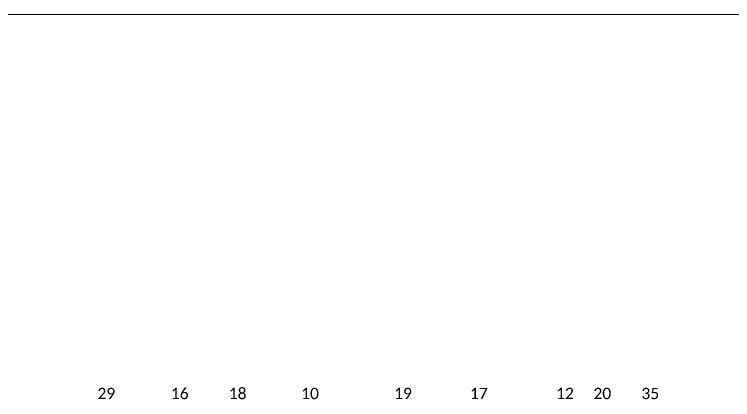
# Model space of a CAD drawing. Header units: metres. Extents: x -127.2 to -72.7, y -10.7 to 45.9.
# Drawn here: x -110.71 to -101.16, y 33.16 to 38.29 of the extents above; entities that cross this region are included whole.
import ezdxf

# ---------------------------------------------------------------- set-up
doc = ezdxf.new("R2010")
doc.units = ezdxf.units.M
doc.header["$LTSCALE"] = 0.05
doc.header["$MEASUREMENT"] = 0
doc.layers.add('0-T-1-50-TEXTOS', color=4, linetype='Continuous', lineweight=5)
doc.layers.add('ESTRUCTURA', color=3, linetype='Continuous', lineweight=18)
doc.styles.add('TCH-1-75-CA', font='calibri.ttf', dxfattribs={"height": 0.15})

msp = doc.modelspace()

# ---------------------------------------------------------------- linework, layer by layer
at = {"layer": 'ESTRUCTURA'}
msp.add_lwpolyline([(-127.1893, 38.2881), (-79.078, 38.2881), (-79.078, -1.0108), (-127.1893, -1.0108)], close=True, dxfattribs=at)

# ---------------------------------------------------------------- texts
at = {"layer": '0-T-1-50-TEXTOS', "style": 'TCH-1-75-CA'}
for s, p in [('29', (-109.6049, 33.1701, 0)), ('16', (-108.6293, 33.1701, 0)), ('18', (-107.8601, 33.1701, 0)), ('10', (-106.8985, 33.1701, 0)), ('19', (-105.6627, 33.1701, 0)), ('17', (-104.6548, 33.1701, 0)), ('12', (-103.5109, 33.1701, 0)), ('20', (-103.0147, 33.1701, 0)), ('35', (-102.377, 33.1701, 0))]:
    msp.add_text(s, height=0.15, dxfattribs=at).set_placement(p)

doc.saveas('drawing.dxf')
